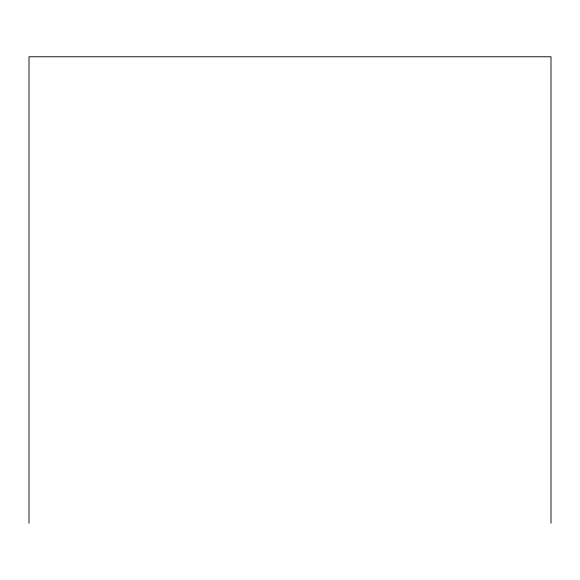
<?xml version="1.0" encoding="UTF-8"?>
<svg xmlns="http://www.w3.org/2000/svg" width="580" height="580" viewBox="0 0 580 580"><rect width="100%" height="100%" fill="white"/><g stroke="black" fill="none" stroke-linecap="round" stroke-linejoin="round"><path stroke-width="0.87" d="M551 523.225L551 56.775L29 56.775L29 523.225"/></g></svg>
